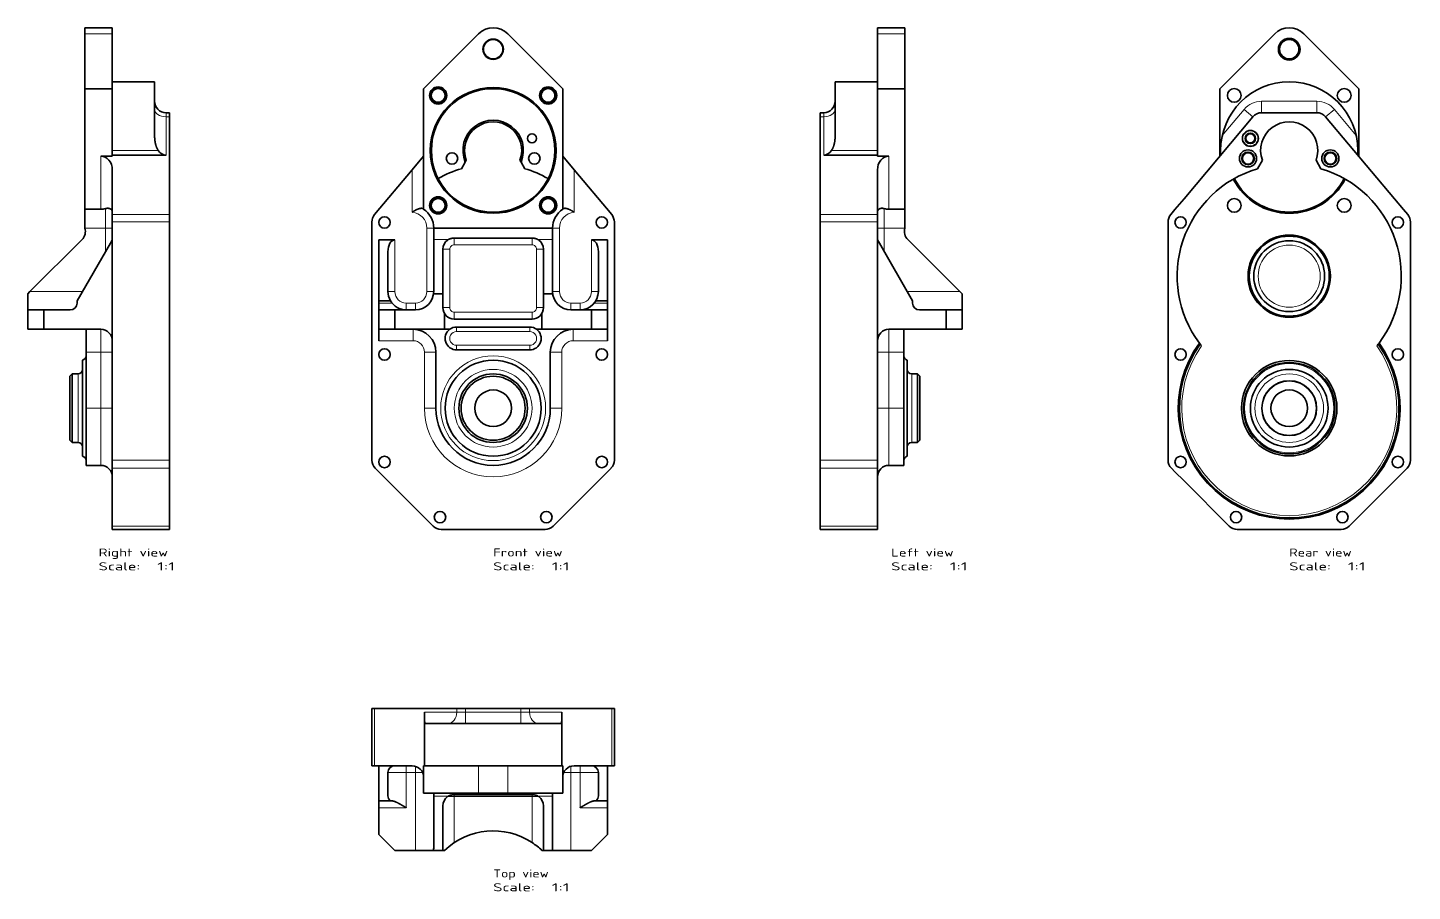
# Model space of a CAD drawing. Header units: millimetres. Extents: x 391 to 996, y 153 to 798.
# Drawn here: x 391 to 996, y 153 to 530 of the extents above; entities that cross this region are included whole.
import ezdxf
from ezdxf.enums import TextEntityAlignment as Align

# ---------------------------------------------------------------- set-up
doc = ezdxf.new("R2010")
doc.units = ezdxf.units.MM
doc.layers.get('0').update_dxf_attribs({"lineweight": 13})
doc.styles.get("Standard").update_dxf_attribs({"font": 'isocp.shx'})

# ---------------------------------------------------------------- blocks, each defined once
blk = doc.blocks.new('BLOCK1')
at = {"color": 7, "lineweight": 13}
for s, width, p, p2 in [('Front view', 1.117554, (0, -122.61), (30.36, -122.61)), ('Scale:', 1.228054, (0, -128.65), (18.22, -128.65)), ('  1:1', 1.097358, (18.22, -128.65), (33.4, -128.65))]:
    blk.add_text(s, height=3.5, dxfattribs=dict(at, width=width)).set_placement(p, p2, align=Align.FIT)
blk = doc.blocks.new('BLOCK2')
at = {"color": 7, "lineweight": 35}
for p, q in [((-6.36, 106.04), (-30.4, 82)), ((30.4, 82), (6.36, 106.04)), ((-30.4, 82), (-30.4, 29.28)), ((30.4, 29.28), (30.4, 82)), ((-35.4, 46.49), (-30.4, 52.45)), ((-12.18, 49.9), (-13.86, 47)), ((-11.73, 50.68), (-12.18, 49.9)), ((12.18, 49.9), (11.73, 50.68)), ((13.86, 47), (12.18, 49.9)), ((35.4, 46.49), (30.4, 52.45)), ((-35.4, 46.49), (-51.83, 26.91)), ((35.4, 46.49), (51.83, 26.91)), ((-53, 23.69), (-53, -14.75)), ((-26, 21), (26, 21)), ((-26, 16), (-26, 21)), ((26, 16), (26, 21)), ((53, 23.69), (53, -14.75)), ((-50, 15.9), (-46, 15.9)), ((-50, 14.45), (-50, 15.9)), ((-50, -10.75), (-50, 14.45)), ((-46, 15.9), (-43, 15.9)), ((-26, -6.75), (-26, 16)), ((-17, 16.65), (17, 16.65)), ((26, -6.75), (26, 16)), ((43, 15.9), (46, 15.9)), ((46, 15.9), (50, 15.9)), ((50, 14.45), (50, 15.9)), ((50, -10.75), (50, 14.45)), ((-46, -6.75), (-46, 10.7)), ((-22, -7.75), (-22, 11.75)), ((22, -7.75), (22, 11.75)), ((46, -6.75), (46, 10.7)), ((-50, -10.75), (-46, -10.75)), ((-50, -11.75), (-50, -10.75)), ((-50, -11.75), (-50, -14.75)), ((-46, -10.75), (-44.93, -10.75)), ((-26, -7.75), (-26.06, -7.75)), ((-26, -7.75), (-22, -7.75)), ((-22, -7.75), (-22, -13.75)), ((22, -7.75), (26, -7.75)), ((22, -13.75), (22, -7.75)), ((26.06, -7.75), (26, -7.75)), ((44.93, -10.75), (46, -10.75)), ((50, -10.75), (46, -10.75)), ((50, -11.75), (50, -10.75)), ((50, -14.75), (50, -11.75)), ((-53, -14.75), (-53, -80.46)), ((-50, -14.75), (-50, -23.25)), ((-50, -14.75), (-43, -14.75)), ((-43, -14.75), (-34, -14.75)), ((-43, -14.75), (-43, -23.25)), ((-21.32, -23.25), (-21.32, -16.26)), ((21.32, -23.25), (21.32, -16.26)), ((34, -14.75), (43, -14.75)), ((43, -23.25), (43, -14.75)), ((50, -14.75), (43, -14.75)), ((50, -23.25), (50, -14.75)), ((53, -14.75), (53, -80.46)), ((-50, -23.25), (-50, -28.25)), ((-43, -23.25), (-50, -23.25)), ((-21.32, -23.25), (-43, -23.25)), ((-19, -23.25), (-21.32, -23.25)), ((-17, -18.75), (17, -18.75)), ((-16, -22.25), (16, -22.25)), ((21.32, -23.25), (19, -23.25)), ((43, -23.25), (21.32, -23.25)), ((50, -23.25), (43, -23.25)), ((50, -28.25), (50, -23.25)), ((-25, -33.25), (-25, -57.75)), ((16, -32.25), (-16, -32.25)), ((25, -57.75), (25, -33.25)), ((-51.54, -84), (-50, -85.53)), ((51.54, -84), (50, -85.53)), ((-50, -85.53), (-46, -89.53)), ((-46, -89.53), (-26.25, -109.29)), ((46, -89.53), (26.25, -109.29)), ((50, -85.53), (46, -89.53)), ((0, -110.75), (-22.71, -110.75)), ((22.71, -110.75), (0, -110.75))]:
    blk.add_line(p, q, dxfattribs=at)
at = {"color": 7, "lineweight": 13}
for p, q in [((-35.4, 46.49), (-35.4, 27.97)), ((35.4, 46.49), (35.4, 27.97)), ((-26, 21), (-29, 21)), ((-29, 21), (-29, -6.75)), ((26, 21), (29, 21)), ((29, 21), (29, -6.75)), ((-43, 15.9), (-43, -6.75)), ((-26, 16), (-19.61, 16)), ((-17, 13.75), (-17, 16.65)), ((-17, 13.75), (17, 13.75)), ((17, 13.75), (17, 16.65)), ((19.61, 16), (26, 16)), ((43, -6.75), (43, 15.9)), ((-19, 11.75), (-22, 11.75)), ((-19, 11.75), (-19, -13.75)), ((19, 11.75), (22, 11.75)), ((19, -13.75), (19, 11.75)), ((-44.24, -11.75), (-50, -11.75)), ((-46, -6.75), (-43, -6.75)), ((-38, -11.75), (-34, -11.75)), ((-38, -14.75), (-38, -11.75)), ((-34, -14.75), (-34, -11.75)), ((-26, -6.75), (-29, -6.75)), ((26, -6.75), (29, -6.75)), ((34, -11.75), (38, -11.75)), ((34, -14.75), (34, -11.75)), ((38, -14.75), (38, -11.75)), ((46, -6.75), (43, -6.75)), ((50, -11.75), (44.24, -11.75)), ((-19, -13.75), (-22, -13.75)), ((17, -15.75), (-17, -15.75)), ((-17, -15.75), (-17, -18.75)), ((17, -15.75), (17, -18.75)), ((19, -13.75), (22, -13.75)), ((-35, -28.25), (-35, -23.25)), ((-16, -22.25), (-16, -24.25)), ((16, -22.25), (16, -24.25)), ((35, -28.25), (35, -23.25)), ((-35, -28.25), (-50, -28.25)), ((-16, -24.25), (16, -24.25)), ((-16, -32.25), (-16, -30.25)), ((16, -30.25), (-16, -30.25)), ((16, -32.25), (16, -30.25)), ((50, -28.25), (35, -28.25)), ((-30, -33.25), (-30, -57.75)), ((-30, -33.25), (-25, -33.25)), ((30, -33.25), (25, -33.25)), ((30, -57.75), (30, -33.25)), ((-30, -57.75), (-25, -57.75)), ((30, -57.75), (25, -57.75))]:
    blk.add_line(p, q, dxfattribs=at)
at = {"color": 7, "lineweight": 35}
for centre, radius in [((0, 99.25), 4.46), ((0, 99.25), 4.25), ((-24.04, 79.04), 3.75), ((0, 55), 27.5), ((-24.04, 79.04), 3.25), ((-24.04, 79.04), 3), ((0, 55), 27), ((24.04, 79.04), 3.75), ((24.04, 79.04), 3.25), ((24.04, 79.04), 3), ((17, 60.25), 2), ((-18, 51.5), 2.5), ((18, 51.5), 2.5), ((-24.04, 30.96), 3.75), ((-24.04, 30.96), 3.25), ((-24.04, 30.96), 3), ((24.04, 30.96), 3.75), ((24.04, 30.96), 3.25), ((24.04, 30.96), 3), ((-47.5, 23.51), 2.5), ((47.5, 23.51), 2.5), ((-47.5, -34.24), 2.5), ((47.5, -34.24), 2.5), ((0, -57.75), 21), ((0, -57.75), 15), ((0, -57.75), 14), ((0, -57.75), 8), ((-47.5, -81.26), 2.5), ((47.5, -81.26), 2.5), ((-23.25, -105.38), 2.5), ((23.25, -105.38), 2.5)]:
    blk.add_circle(centre, radius, dxfattribs=at)
at = {"color": 7, "lineweight": 13}
for radius in [22.94, 17]:
    blk.add_circle((0, -57.75), radius, dxfattribs=at)
at = {"color": 7, "lineweight": 35}
for centre, radius, start, end in [((0, 99.67), 9, 45, 135), ((0, 55), 13.21, 337.28171, 202.71829), ((0, 55), 12.5, 339.79182, 200.20818), ((0, 0), 49, 106.42642, 119.37489), ((0, 0), 49, 60.62507, 73.57358), ((-48, 23.69), 5, 140, 180), ((-36, 21), 10, 55.94276, 58.78316), ((-36, 21), 10, 0, 55.94276), ((36, 21), 10, 124.05724, 180), ((36, 21), 10, 121.21684, 124.05724), ((48, 23.69), 5, 0, 40), ((-17, 11.75), 5, 126.94016, 180), ((-17.93, 12.97), 3.47, 119.07203, 126.78765), ((17.93, 12.97), 3.47, 53.21235, 60.92797), ((17, 11.75), 5, 0, 53.05984), ((-38, -6.75), 8, 180, 210), ((-38, -6.75), 8, 210, 269.89693), ((-34, -6.75), 8, 270, 0), ((34, -6.75), 8, 180, 270), ((38, -6.75), 8, 270.10307, 360), ((-17, -13.75), 5, 180, 270), ((17, -13.75), 5, 270, 0), ((-35, -33.25), 10, 0, 90), ((-16, -27.25), 5, 126.8699, 270), ((-16, -27.25), 5, 90, 126.8699), ((16, -27.25), 5, 53.1301, 90), ((16, -27.25), 5, 270, 53.1301), ((35, -33.25), 10, 90, 180), ((0, -57.75), 25, 180, 0), ((-48, -80.46), 5, 180, 225), ((48, -80.46), 5, 315, 360), ((-22.71, -105.75), 5, 225, 270), ((22.71, -105.75), 5, 270, 315)]:
    blk.add_arc(centre, radius, start, end, dxfattribs=at)
at = {"color": 7, "lineweight": 13}
for centre, radius, start, end in [((-36, 21), 7, 0, 85.08119), ((36, 21), 7, 94.91881, 180), ((-17, 11.75), 2, 90, 180.00008), ((17, 11.75), 2, 0, 90.00008), ((-38, -6.75), 5, 180, 270), ((-34, -6.75), 5, 270, 0), ((34, -6.75), 5, 180, 270), ((38, -6.75), 5, 270, 360), ((-17, -13.75), 2, 180, 270.00008), ((17, -13.75), 2, 270, 0.00008), ((-35, -33.25), 5, 0, 89.9999), ((-16, -27.25), 3, 89.99999, 270), ((16, -27.25), 3, 269.99999, 90), ((35, -33.25), 5, 90.00008, 179.9999), ((0, -57.75), 30, 180, 360)]:
    blk.add_arc(centre, radius, start, end, dxfattribs=at)
at = {"color": 7, "lineweight": 35}
for centre, start_param, end_param in [((-43, 10.7), 3.141593, 4.712389), ((43, 10.7), 1.570797, 3.141593)]:
    blk.add_ellipse(centre, major_axis=(0, -5.2), ratio=0.577351, start_param=start_param, end_param=end_param, dxfattribs=at)
for points, knots in [([(-30.82, 29.55), (-31.01, 29.67), (-31.27, 29.72), (-31.59, 29.7), (-32.51, 29.53), (-33.55, 29.09), (-34.19, 28.76), (-34.81, 28.38), (-35.4, 27.97)], [0, 0, 0, 0, 0, 0, 3.685898, 3.685898, 3.685898, 9.878415, 9.878415, 9.878415, 9.878415, 9.878415, 9.878415]), ([(30.82, 29.55), (31.01, 29.67), (31.27, 29.72), (31.59, 29.7), (32.51, 29.53), (33.55, 29.09), (34.19, 28.76), (34.81, 28.38), (35.4, 27.97)], [0, 0, 0, 0, 0, 0, 3.685898, 3.685898, 3.685898, 9.878428, 9.878428, 9.878428, 9.878428, 9.878428, 9.878428]), ([(-19.61, 16), (-19.31, 16.17), (-18.97, 16.32), (-18.61, 16.44), (-18.07, 16.57), (-17.52, 16.63), (-17.34, 16.64), (-17.17, 16.65), (-17, 16.65)], [0, 0, 0, 0, 0, 0, 2.837679, 2.837679, 2.837679, 4.105292, 4.105292, 4.105292, 4.105292, 4.105292, 4.105292]), ([(17, 16.65), (17.4, 16.65), (17.79, 16.61), (18.18, 16.55), (18.72, 16.41), (19.21, 16.21), (19.35, 16.14), (19.49, 16.08), (19.61, 16)], [0, 0, 0, 0, 0, 0, 2.914544, 2.914544, 2.914544, 4.105632, 4.105632, 4.105632, 4.105632, 4.105632, 4.105632])]:
    blk.add_open_spline(points, degree=5, knots=knots, dxfattribs=at)
blk = doc.blocks.new('BLOCK3')
at = {"color": 7, "lineweight": 13}
for s, width, p, p2 in [('Rear view', 1.071538, (0, -122.61), (27.32, -122.61)), ('Scale:', 1.228054, (0, -128.65), (18.22, -128.65)), ('  1:1', 1.097358, (18.22, -128.65), (33.4, -128.65))]:
    blk.add_text(s, height=3.5, dxfattribs=dict(at, width=width)).set_placement(p, p2, align=Align.FIT)
blk = doc.blocks.new('BLOCK4')
at = {"color": 7, "lineweight": 35}
for p, q in [((-30.4, 82), (-6.36, 106.04)), ((6.36, 106.04), (30.4, 82)), ((-30.4, 52.45), (-30.4, 82)), ((30.4, 82), (30.4, 52.45)), ((-15.91, 69.71), (-46, 33.86)), ((0, 71.5), (-12.08, 71.5)), ((0, 71.5), (12.08, 71.5)), ((15.91, 69.71), (46, 33.86)), ((-30, 55), (-30, 52.92)), ((30, 55), (30, 52.92)), ((-13.86, 47), (-11.73, 50.68)), ((11.73, 50.68), (13.86, 47)), ((-46, 33.86), (-50, 29.09)), ((46, 33.86), (50, 29.09)), ((-50, 29.09), (-51.83, 26.91)), ((50, 29.09), (51.83, 26.91)), ((-53, 23.69), (-53, -80.46)), ((53, 23.69), (53, -80.46)), ((-38.96, -29.71), (-39.28, -29.3)), ((38.96, -29.71), (39.28, -29.3)), ((39.28, -29.3), (39.21, -29.38)), ((-51.54, -84), (-50, -85.53)), ((51.54, -84), (50, -85.53)), ((-50, -85.53), (-46, -89.53)), ((-46, -89.53), (-26.25, -109.29)), ((46, -89.53), (26.25, -109.29)), ((50, -85.53), (46, -89.53)), ((-22.71, -110.75), (0, -110.75)), ((22.71, -110.75), (0, -110.75))]:
    blk.add_line(p, q, dxfattribs=at)
at = {"color": 7, "lineweight": 13}
for p, q in [((-19.74, 72.93), (-29.27, 61.57)), ((-19.74, 72.93), (-15.91, 69.71)), ((-12.08, 76.5), (12.08, 76.5)), ((-12.08, 76.5), (-12.08, 71.5)), ((12.08, 76.5), (12.08, 71.5)), ((19.74, 72.93), (15.91, 69.71)), ((19.74, 72.93), (29.27, 61.57))]:
    blk.add_line(p, q, dxfattribs=at)
at = {"color": 7, "lineweight": 35}
for centre, radius in [((0, 99.25), 4.75), ((0, 99.25), 4.25), ((-24.04, 79.04), 3), ((24.04, 79.04), 3), ((-17, 60.25), 3.5), ((-17, 60.25), 2.3), ((-17, 60.25), 2), ((-18, 51.5), 3.75), ((18, 51.5), 3.75), ((-18, 51.5), 2.75), ((-18, 51.5), 2.5), ((18, 51.5), 2.75), ((18, 51.5), 2.5), ((-24.04, 30.96), 3), ((24.04, 30.96), 3), ((-47.5, 23.51), 2.5), ((47.5, 23.51), 2.5), ((0, 0), 18), ((0, 0), 17.5), ((0, 0), 15.5), ((-47.5, -34.24), 2.5), ((47.5, -34.24), 2.5), ((0, -57.75), 20.87), ((0, -57.75), 20), ((0, -57.75), 17), ((0, -57.75), 12), ((0, -57.75), 8), ((-47.5, -81.26), 2.5), ((47.5, -81.26), 2.5), ((-23.25, -105.38), 2.5), ((23.25, -105.38), 2.5)]:
    blk.add_circle(centre, radius, dxfattribs=at)
at = {"color": 7, "lineweight": 13}
for centre, radius in [((-17, 60.25), 3.3), ((0, 0), 13.56), ((0, -57.75), 19.5), ((0, -57.75), 15), ((0, -57.75), 11.8)]:
    blk.add_circle(centre, radius, dxfattribs=at)
at = {"color": 7, "lineweight": 35}
for centre, radius, start, end in [((0, 99.67), 9, 45, 135), ((0, 55), 30, 360, 180), ((-12.08, 66.5), 5, 90, 140), ((0, 55), 12.5, 339.79182, 200.20818), ((12.08, 66.5), 5, 40, 90), ((0, 0), 49, 106.42642, 216.71961), ((0, 55), 27.5, 207.14739, 332.85261), ((0, 55), 27, 207.10075, 332.8993), ((0, 0), 49, 323.28039, 73.57358), ((-48, 23.69), 5, 140, 180), ((48, 23.69), 5, 0, 40), ((0, -57.75), 48.5, 144.07978, 35.92022), ((0, -57.75), 48, 144.26296, 35.73704), ((0, 0), 49, 217.33137, 218.551), ((0, 0), 49, 321.449, 322.66878), ((-48, -80.46), 5, 180, 225), ((48, -80.46), 5, 315, 0), ((-22.71, -105.75), 5, 225, 270), ((22.71, -105.75), 5, 270, 315)]:
    blk.add_arc(centre, radius, start, end, dxfattribs=at)
at = {"color": 7, "lineweight": 13}
for centre, radius, start, end in [((-12.08, 66.5), 10, 90, 140), ((12.08, 66.5), 10, 40, 90), ((0, -57.75), 47, 144.62027, 35.37973)]:
    blk.add_arc(centre, radius, start, end, dxfattribs=at)
blk = doc.blocks.new('BLOCK5')
at = {"color": 7, "lineweight": 13}
for s, width, p, p2 in [('Top view', 1.071538, (0, -73.86), (24.29, -73.86)), ('Scale:', 1.228054, (0, -79.9), (18.22, -79.9)), ('  1:1', 1.097358, (18.22, -79.9), (33.4, -79.9))]:
    blk.add_text(s, height=3.5, dxfattribs=dict(at, width=width)).set_placement(p, p2, align=Align.FIT)
blk = doc.blocks.new('BLOCK6')
at = {"color": 7, "lineweight": 35}
for p, q in [((-53, 0), (-51.83, 0)), ((-53, 0), (-53, -25)), ((-50, 0), (-51.83, 0)), ((-46, 0), (-50, 0)), ((-15.91, 0), (-46, 0)), ((-15.91, 0), (-12.08, 0)), ((0, 0), (-12.08, 0)), ((0, 0), (12.08, 0)), ((12.08, 0), (15.91, 0)), ((15.91, 0), (46, 0)), ((46, 0), (50, 0)), ((50, 0), (51.83, 0)), ((51.83, 0), (53, 0)), ((53, 0), (53, -25)), ((-30, -4.9), (-30, -1.5)), ((-30, -4.9), (-30, -6.5)), ((30, -4.9), (30, -1.5)), ((30, -4.9), (30, -6.5)), ((-30, -6.5), (-30, -25)), ((-29.27, -6.5), (29.27, -6.5)), ((30, -6.5), (30, -25)), ((-53, -25), (-51.83, -25)), ((-35.4, -25), (-51.83, -25)), ((-50, -25.83), (-50, -25)), ((-50, -40.38), (-50, -25.83)), ((-46, -38.07), (-46, -28)), ((-6.36, -25), (-30.4, -25)), ((-30.4, -37), (-30.4, -25)), ((-6.36, -25), (6.36, -25)), ((30.4, -25), (6.36, -25)), ((30.4, -37), (30.4, -25)), ((35.4, -25), (51.83, -25)), ((46, -38.07), (46, -28)), ((50, -25.83), (50, -25)), ((50, -40.38), (50, -25.83)), ((51.83, -25), (53, -25)), ((-50, -40.38), (-46, -40.38)), ((-50, -40.38), (-50, -43.38)), ((-46, -40.38), (-44.93, -40.38)), ((-44.24, -40.38), (-44.93, -40.38)), ((-6.36, -37), (-30.4, -37)), ((-26, -38.25), (-26, -37)), ((-26, -61), (-26, -38.25)), ((-17, -37.7), (17, -37.7)), ((-6.36, -37), (6.36, -37)), ((30.4, -37), (6.36, -37)), ((26, -38.25), (26, -37)), ((26, -61), (26, -38.25)), ((44.93, -40.38), (44.24, -40.38)), ((44.93, -40.38), (46, -40.38)), ((50, -40.38), (46, -40.38)), ((50, -43.38), (50, -40.38)), ((-50, -43.38), (-50, -55)), ((-22, -62), (-22, -42.5)), ((22, -62), (22, -42.5)), ((50, -43.38), (50, -55)), ((-50, -55), (-43, -62)), ((50, -55), (43, -62)), ((-43, -62), (-34, -62)), ((-34, -62), (-26.06, -62)), ((-26, -62), (-26.06, -62)), ((-26, -62), (-22, -62)), ((-22, -62), (-21.32, -62)), ((21.32, -62), (22, -62)), ((22, -62), (26, -62)), ((26.06, -62), (26, -62)), ((26.06, -62), (34, -62)), ((34, -62), (43, -62))]:
    blk.add_line(p, q, dxfattribs=at)
at = {"color": 7, "lineweight": 13}
for p, q in [((-51.83, 0), (-51.83, -25)), ((-15.91, 0), (-15.91, -1.5)), ((-12.08, 0), (-12.08, -1.5)), ((12.08, 0), (12.08, -1.5)), ((15.91, 0), (15.91, -1.5)), ((51.83, 0), (51.83, -25)), ((-15.91, -1.5), (-30, -1.5)), ((-15.91, -1.5), (-12.08, -1.5)), ((12.08, -1.5), (-12.08, -1.5)), ((-12.08, -6.5), (-12.08, -1.5)), ((12.08, -1.5), (15.91, -1.5)), ((12.08, -6.5), (12.08, -1.5)), ((15.91, -1.5), (30, -1.5)), ((-46, -28), (-38, -28)), ((-38, -28), (-38, -25)), ((-38, -28), (-34, -28)), ((-38, -28), (-38, -40.38)), ((-34, -28), (-34, -25.2)), ((-34, -62), (-34, -28)), ((-34, -28), (-30.82, -28)), ((-6.36, -37), (-6.36, -25)), ((6.36, -37), (6.36, -25)), ((30.82, -28), (34, -28)), ((34, -28), (34, -25.2)), ((34, -62), (34, -28)), ((34, -28), (38, -28)), ((38, -28), (38, -25)), ((38, -28), (46, -28)), ((38, -28), (38, -40.38)), ((-38, -40.38), (-38, -43.38)), ((-26, -38.25), (-19.61, -38.25)), ((-20, -38.5), (-17, -38.5)), ((-17, -37.7), (-17, -38.5)), ((-17, -58.58), (-17, -38.5)), ((17, -38.5), (-17, -38.5)), ((17, -37.7), (17, -38.5)), ((17, -58.58), (17, -38.5)), ((17, -38.5), (20, -38.5)), ((19.61, -38.25), (26, -38.25)), ((38, -40.38), (38, -43.38)), ((-38, -43.38), (-50, -43.38)), ((50, -43.38), (38, -43.38))]:
    blk.add_line(p, q, dxfattribs=at)
at = {"color": 7, "lineweight": 35}
for centre, radius, start, end in [((-43, -28), 3, 90, 180), ((-35.4, -30), 5, 360, 90), ((35.4, -30), 5, 90, 179.83615), ((43, -28), 3, 360, 90), ((-17, -42.5), 5, 126.94016, 180), ((-17.93, -41.28), 3.47, 119.07203, 126.78765), ((17.93, -41.28), 3.47, 53.21235, 60.92797), ((17, -42.5), 5, 360, 53.05984), ((0, -84.5), 31, 56.74357, 133.46402), ((0, -84.5), 31, 46.53598, 56.74357), ((-34, -61), 8, 352.81923, 0), ((34, -61), 8, 180, 187.18077)]:
    blk.add_arc(centre, radius, start, end, dxfattribs=at)
at = {"color": 7, "lineweight": 13}
for centre, start_param, end_param in [((-19.74, -1.5), 0, 1.570796), ((19.74, -1.5), 4.712389, 6.283185)]:
    blk.add_ellipse(centre, major_axis=(0, -5), ratio=0.766044, start_param=start_param, end_param=end_param, dxfattribs=at)
at = {"color": 7, "lineweight": 35}
for centre, ratio, start_param, end_param in [((-38.01, -38.08), 0.577657, 3.141739, 3.665646), ((38.01, -38.08), 0.57766, 5.759127, 6.283037)]:
    blk.add_ellipse(centre, major_axis=(7.99, 0), ratio=ratio, start_param=start_param, end_param=end_param, dxfattribs=at)
for points, knots in [([(-29.27, -6.5), (-29.48, -6.5), (-29.66, -6.45), (-29.79, -6.34), (-29.93, -6.04), (-29.98, -5.52), (-30, -5.34), (-30, -5.13), (-30, -4.9)], [0, 0, 0, 0, 0, 0, 6.921856, 6.921856, 6.921856, 10.002768, 10.002768, 10.002768, 10.002768, 10.002768, 10.002768]), ([(29.27, -6.5), (29.48, -6.5), (29.66, -6.45), (29.79, -6.34), (29.93, -6.04), (29.98, -5.52), (30, -5.34), (30, -5.13), (30, -4.9)], [0, 0, 0, 0, 0, 0, 6.921856, 6.921856, 6.921856, 10.002768, 10.002768, 10.002768, 10.002768, 10.002768, 10.002768]), ([(-44.24, -40.38), (-43.94, -40.38), (-43.62, -40.44), (-43.28, -40.54), (-42.19, -40.95), (-41.04, -41.56), (-40.28, -42), (-39.35, -42.56), (-38.42, -43.13), (-38.28, -43.21), (-38.14, -43.3), (-38, -43.38)], [0, 0, 0, 0, 0, 0, 3.727919, 3.727919, 3.727919, 11.771251, 11.771251, 11.771251, 13.19916, 13.19916, 13.19916, 13.19916, 13.19916, 13.19916]), ([(-19.61, -38.25), (-19.27, -38.05), (-18.87, -37.91), (-18.45, -37.82), (-17.9, -37.74), (-17.35, -37.71), (-17.23, -37.71), (-17.12, -37.7), (-17, -37.7)], [0, 0, 0, 0, 0, 0, 3.236503, 3.236503, 3.236503, 4.086155, 4.086155, 4.086155, 4.086155, 4.086155, 4.086155]), ([(17, -37.7), (17.39, -37.7), (17.79, -37.73), (18.18, -37.77), (18.72, -37.88), (19.21, -38.05), (19.35, -38.11), (19.49, -38.18), (19.61, -38.25)], [0, 0, 0, 0, 0, 0, 2.906546, 2.906546, 2.906546, 4.090085, 4.090085, 4.090085, 4.090085, 4.090085, 4.090085]), ([(44.24, -40.38), (43.94, -40.38), (43.62, -40.44), (43.28, -40.54), (42.19, -40.95), (41.04, -41.56), (40.28, -42), (39.35, -42.56), (38.42, -43.13), (38.28, -43.21), (38.14, -43.3), (38, -43.38)], [0, 0, 0, 0, 0, 0, 3.727919, 3.727919, 3.727919, 11.771251, 11.771251, 11.771251, 13.19916, 13.19916, 13.19916, 13.19916, 13.19916, 13.19916])]:
    blk.add_open_spline(points, degree=5, knots=knots, dxfattribs=at)
blk = doc.blocks.new('BLOCK9')
at = {"color": 7, "lineweight": 13}
for s, width, p, p2 in [('Left view', 1.162732, (31, -122.61), (58.32, -122.61)), ('Scale:', 1.228054, (31, -128.65), (49.22, -128.65)), ('  1:1', 1.097358, (49.22, -128.65), (64.4, -128.65))]:
    blk.add_text(s, height=3.5, dxfattribs=dict(at, width=width)).set_placement(p, p2, align=Align.FIT)
blk = doc.blocks.new('BLOCK10')
at = {"color": 7, "lineweight": 35}
for p, q in [((25, 106.04), (25, 108.67)), ((25, 108.67), (37, 108.67)), ((25, 106.04), (25, 82)), ((37, 106.04), (37, 108.67)), ((37, 106.04), (37, 82)), ((6.5, 61.57), (6.5, 85)), ((6.5, 85), (25, 85)), ((37, 82), (25, 82)), ((25, 82), (25, 52.45)), ((37, 82), (37, 29.28)), ((0, 69.71), (0, 71.5)), ((0, 71.5), (1.5, 71.5)), ((0, 69.71), (0, 33.86)), ((6.5, 52.92), (1.5, 52.92)), ((25, 52.92), (6.5, 52.92)), ((25, 52.45), (30, 52.45)), ((25, 46.49), (25, 26.91)), ((0, 33.86), (0, 29.09)), ((0, 29.09), (0, 26.91)), ((0, 23.69), (0, 26.91)), ((25, 23.69), (25, 26.91)), ((37, 29.28), (30, 29.28)), ((37, 21), (37, 29.28)), ((0, 23.69), (0, -80.46)), ((25, 23.69), (25, -14.75)), ((25.83, 14.45), (25, 15.9)), ((40.38, -10.75), (25.83, 14.45)), ((61, -6.75), (38.25, 16)), ((40.38, -11.75), (40.38, -10.75)), ((61, -6.75), (62, -7.75)), ((62, -14.75), (62, -7.75)), ((25, -14.75), (25, -80.46)), ((43.38, -14.75), (55, -14.75)), ((55, -14.75), (55, -23.25)), ((55, -14.75), (62, -14.75)), ((62, -14.75), (62, -23.25)), ((30, -23.25), (40.38, -23.25)), ((36.5, -33.25), (36.5, -23.25)), ((40.38, -23.25), (55, -23.25)), ((62, -23.25), (55, -23.25)), ((36.5, -33.25), (36.5, -57.75)), ((38, -36.75), (38, -47.68)), ((38, -47.68), (38, -78.75)), ((40, -42.75), (42.5, -42.75)), ((42.5, -57.75), (42.5, -42.75)), ((43.5, -43.75), (42.5, -42.75)), ((43.5, -57.75), (43.5, -43.75)), ((36.5, -82.75), (36.5, -57.75)), ((42.5, -72.75), (42.5, -57.75)), ((43.5, -71.75), (43.5, -57.75)), ((43.5, -71.75), (42.5, -72.75)), ((40, -72.75), (42.5, -72.75)), ((0, -84), (0, -80.46)), ((0, -84), (0, -85.53)), ((25, -84), (25, -80.46)), ((25, -84), (25, -85.53)), ((30, -82.75), (36.5, -82.75)), ((0, -85.53), (0, -89.53)), ((0, -89.53), (0, -109.29)), ((25, -85.53), (25, -89.53)), ((25, -89.53), (25, -109.29)), ((0, -110.75), (0, -109.29)), ((0, -110.75), (25, -110.75)), ((25, -110.75), (25, -109.29))]:
    blk.add_line(p, q, dxfattribs=at)
at = {"color": 7, "lineweight": 13}
for p, q in [((37, 106.04), (25, 106.04)), ((0, 69.71), (1.5, 69.71)), ((1.5, 69.71), (1.5, 71.5)), ((1.5, 69.71), (1.5, 52.92)), ((4.9, 55), (6.5, 55)), ((6.5, 55), (25, 55)), ((30, 52.45), (30, 29.28)), ((0, 26.91), (25, 26.91)), ((28, 29.28), (28, 29.55)), ((28, 21), (28, 29.28)), ((0, 23.69), (25, 23.69)), ((28, 21), (25, 21)), ((37, 21), (28, 21)), ((28, 21), (28, 10.7)), ((61, -6.75), (38.07, -6.75)), ((30, -33.25), (30, -23.25)), ((25, -33.25), (30, -33.25)), ((30, -33.25), (30, -57.75)), ((30, -33.25), (36.5, -33.25)), ((40, -42.75), (40, -57.75)), ((25, -57.75), (30, -57.75)), ((30, -82.75), (30, -57.75)), ((30, -57.75), (36.5, -57.75)), ((40, -57.75), (40, -72.75)), ((0, -80.46), (25, -80.46)), ((0, -84), (25, -84)), ((0, -109.29), (25, -109.29))]:
    blk.add_line(p, q, dxfattribs=at)
at = {"color": 7, "lineweight": 35}
for centre, radius, start, end in [((1.5, 76.5), 5, 270, 0), ((30.03, 37.07), 7.78, 254.90644, 269.80662), ((41.78, 19.54), 5, 163.01287, 225), ((43.38, -11.75), 3, 180, 270), ((30, -28.25), 5, 90, 180), ((38.5, -34.81), 2, 180, 255.52249), ((40, -40.75), 2, 180, 270), ((40, -74.75), 2, 90, 180), ((30, -87.75), 5, 90.00002, 179.78573), ((38.5, -80.69), 2, 104.47751, 180)]:
    blk.add_arc(centre, radius, start, end, dxfattribs=at)
at = {"color": 7, "lineweight": 13}
blk.add_ellipse((1.5, 72.93), major_axis=(5, 0), ratio=0.642788, start_param=4.712389, end_param=6.283185, dxfattribs=at)
at = {"color": 7, "lineweight": 35}
for centre, major_axis, ratio, start_param, end_param in [((1.5, 60.7), (0, -7.78), 0.642787, 0, 0.747971), ((30, 46.49), (0, -5.96), 0.8391, 3.141595, 4.712392)]:
    blk.add_ellipse(centre, major_axis=major_axis, ratio=ratio, start_param=start_param, end_param=end_param, dxfattribs=at)
for points, knots in [([(6.5, 61.57), (6.5, 60.62), (6.45, 59.67), (6.34, 58.71), (6.05, 57.35), (5.53, 56.08), (5.35, 55.7), (5.14, 55.34), (4.9, 55)], [0, 0, 0, 0, 0, 0, 8.350601, 8.350601, 8.350601, 11.945425, 11.945425, 11.945425, 11.945425, 11.945425, 11.945425]), ([(28, 29.55), (27.58, 29.66), (27.16, 29.72), (26.75, 29.71), (26.04, 29.59), (25.53, 29.27), (25.33, 29.08), (25.13, 28.76), (25.03, 28.39), (25.01, 28.26), (25, 28.14), (25, 28.01)], [0, 0, 0, 0, 0, 0, 3.920568, 3.920568, 3.920568, 7.568162, 7.568162, 7.568162, 9.28763, 9.28763, 9.28763, 9.28763, 9.28763, 9.28763])]:
    blk.add_open_spline(points, degree=5, knots=knots, dxfattribs=at)
blk = doc.blocks.new('BLOCK11')
at = {"color": 7, "lineweight": 13}
for s, width, p, p2 in [('Right view', 1.131437, (-31, -122.61), (-0.64, -122.61)), ('Scale:', 1.228054, (-31, -128.65), (-12.78, -128.65)), ('  1:1', 1.097358, (-12.78, -128.65), (2.4, -128.65))]:
    blk.add_text(s, height=3.5, dxfattribs=dict(at, width=width)).set_placement(p, p2, align=Align.FIT)
blk = doc.blocks.new('BLOCK12')
at = {"color": 7, "lineweight": 35}
for p, q in [((-37, 108.67), (-37, 106.04)), ((-25, 108.67), (-37, 108.67)), ((-37, 82), (-37, 106.04)), ((-25, 108.67), (-25, 106.04)), ((-25, 82), (-25, 106.04)), ((-6.5, 85), (-25, 85)), ((-6.5, 85), (-6.5, 61.57)), ((-37, 29.28), (-37, 82)), ((-37, 82), (-25, 82)), ((-25, 52.45), (-25, 82)), ((0, 71.5), (-1.5, 71.5)), ((0, 71.5), (0, 69.71)), ((0, 69.71), (0, 33.86)), ((-25, 52.45), (-30, 52.45)), ((-25, 52.92), (-6.5, 52.92)), ((-6.5, 52.92), (-1.5, 52.92)), ((-25, 46.49), (-25, 26.91)), ((0, 33.86), (0, 29.09)), ((-37, 29.28), (-37, 21)), ((-37, 29.28), (-30, 29.28)), ((-25, 26.91), (-25, 23.69)), ((0, 29.09), (0, 26.91)), ((0, 26.91), (0, 23.69)), ((-25, 23.69), (-25, -14.75)), ((0, 23.69), (0, -80.46)), ((-61, -6.75), (-38.25, 16)), ((-40.38, -10.75), (-25.83, 14.45)), ((-25.83, 14.45), (-25, 15.9)), ((-61, -6.75), (-62, -7.75)), ((-62, -7.75), (-62, -14.75)), ((-40.38, -11.75), (-40.38, -10.75)), ((-62, -23.25), (-62, -14.75)), ((-55, -14.75), (-62, -14.75)), ((-43.38, -14.75), (-55, -14.75)), ((-55, -23.25), (-55, -14.75)), ((-25, -14.75), (-25, -80.46)), ((-55, -23.25), (-62, -23.25)), ((-40.38, -23.25), (-55, -23.25)), ((-30, -23.25), (-40.38, -23.25)), ((-36.5, -23.25), (-36.5, -33.25)), ((-36.5, -57.75), (-36.5, -33.25)), ((-38, -67.82), (-38, -36.75)), ((-43.5, -43.75), (-42.5, -42.75)), ((-43.5, -43.75), (-43.5, -57.75)), ((-42.5, -42.75), (-42.5, -57.75)), ((-40, -42.75), (-42.5, -42.75)), ((-43.5, -57.75), (-43.5, -71.75)), ((-42.5, -57.75), (-42.5, -72.75)), ((-36.5, -57.75), (-36.5, -82.75)), ((-43.5, -71.75), (-42.5, -72.75)), ((-38, -78.75), (-38, -67.82)), ((-40, -72.75), (-42.5, -72.75)), ((-30, -82.75), (-36.5, -82.75)), ((-25, -80.46), (-25, -84)), ((-25, -84), (-25, -85.53)), ((0, -80.46), (0, -84)), ((0, -84), (0, -85.53)), ((-25, -85.53), (-25, -89.53)), ((-25, -89.53), (-25, -109.29)), ((0, -85.53), (0, -89.53)), ((0, -89.53), (0, -109.29)), ((-25, -109.29), (-25, -110.75)), ((0, -110.75), (-25, -110.75)), ((0, -109.29), (0, -110.75))]:
    blk.add_line(p, q, dxfattribs=at)
at = {"color": 7, "lineweight": 13}
for p, q in [((-37, 106.04), (-25, 106.04)), ((-1.5, 71.5), (-1.5, 69.71)), ((0, 69.71), (-1.5, 69.71)), ((-1.5, 69.71), (-1.5, 52.92)), ((-6.5, 55), (-25, 55)), ((-4.9, 55), (-6.5, 55)), ((-30, 52.45), (-30, 29.28)), ((-28, 29.55), (-28, 29.28)), ((-28, 29.28), (-28, 21)), ((0, 26.91), (-25, 26.91)), ((-37, 21), (-28, 21)), ((-28, 21), (-25, 21)), ((-28, 21), (-28, 10.7)), ((0, 23.69), (-25, 23.69)), ((-61, -6.75), (-38.07, -6.75)), ((-30, -23.25), (-30, -33.25)), ((-30, -33.25), (-36.5, -33.25)), ((-25, -33.25), (-30, -33.25)), ((-30, -57.75), (-30, -33.25)), ((-40, -57.75), (-40, -42.75)), ((-40, -72.75), (-40, -57.75)), ((-30, -57.75), (-36.5, -57.75)), ((-25, -57.75), (-30, -57.75)), ((-30, -57.75), (-30, -82.75)), ((0, -80.46), (-25, -80.46)), ((0, -84), (-25, -84)), ((0, -109.29), (-25, -109.29))]:
    blk.add_line(p, q, dxfattribs=at)
at = {"color": 7, "lineweight": 35}
for centre, radius, start, end in [((-1.5, 76.5), 5, 180, 270), ((-30.03, 37.07), 7.78, 270.19338, 285.09356), ((-41.78, 19.54), 5, 315, 16.98713), ((-43.38, -11.75), 3, 270, 0), ((-30, -28.25), 5, 0, 90), ((-38.5, -34.81), 2, 284.47751, 0), ((-40, -40.75), 2, 270, 360), ((-40, -74.75), 2, 0, 90), ((-38.5, -80.69), 2, 360, 75.52249), ((-30, -87.75), 5, 360, 90)]:
    blk.add_arc(centre, radius, start, end, dxfattribs=at)
at = {"color": 7, "lineweight": 13}
blk.add_ellipse((-1.5, 72.93), major_axis=(-5, 0), ratio=0.642788, start_param=0, end_param=1.570796, dxfattribs=at)
at = {"color": 7, "lineweight": 35}
for centre, major_axis, ratio, start_param, end_param in [((-1.5, 60.7), (0, -7.78), 0.642787, 5.535214, 6.283185), ((-30, 46.49), (0, -5.96), 0.8391, 1.570793, 3.14159)]:
    blk.add_ellipse(centre, major_axis=major_axis, ratio=ratio, start_param=start_param, end_param=end_param, dxfattribs=at)
for points, knots in [([(-6.5, 61.57), (-6.5, 60.62), (-6.45, 59.67), (-6.34, 58.71), (-6.05, 57.35), (-5.53, 56.08), (-5.35, 55.7), (-5.14, 55.34), (-4.9, 55)], [0, 0, 0, 0, 0, 0, 8.350601, 8.350601, 8.350601, 11.945425, 11.945425, 11.945425, 11.945425, 11.945425, 11.945425]), ([(-28, 29.55), (-27.57, 29.66), (-27.15, 29.72), (-26.74, 29.71), (-26.03, 29.58), (-25.51, 29.26), (-25.32, 29.06), (-25.12, 28.73), (-25.03, 28.36), (-25.01, 28.23), (-25, 28.1), (-25, 27.97)], [0, 0, 0, 0, 0, 0, 3.962815, 3.962815, 3.962815, 7.648881, 7.648881, 7.648881, 9.387767, 9.387767, 9.387767, 9.387767, 9.387767, 9.387767])]:
    blk.add_open_spline(points, degree=5, knots=knots, dxfattribs=at)

msp = doc.modelspace()

# ---------------------------------------------------------------- block references
at = {"lineweight": 0}
for name, p in [('BLOCK12', (452.95, 421.54)), ('BLOCK2', (594.5, 421.54)), ('BLOCK10', (737.56, 421.54)), ('BLOCK4', (942.63, 421.54)), ('BLOCK11', (452.95, 421.54)), ('BLOCK1', (594.5, 421.54)), ('BLOCK9', (737.56, 421.54)), ('BLOCK3', (942.63, 421.54)), ('BLOCK6', (594.5, 232.41)), ('BLOCK5', (594.5, 232.41))]:
    msp.add_blockref(name, p, dxfattribs=at)

doc.saveas('drawing.dxf')
